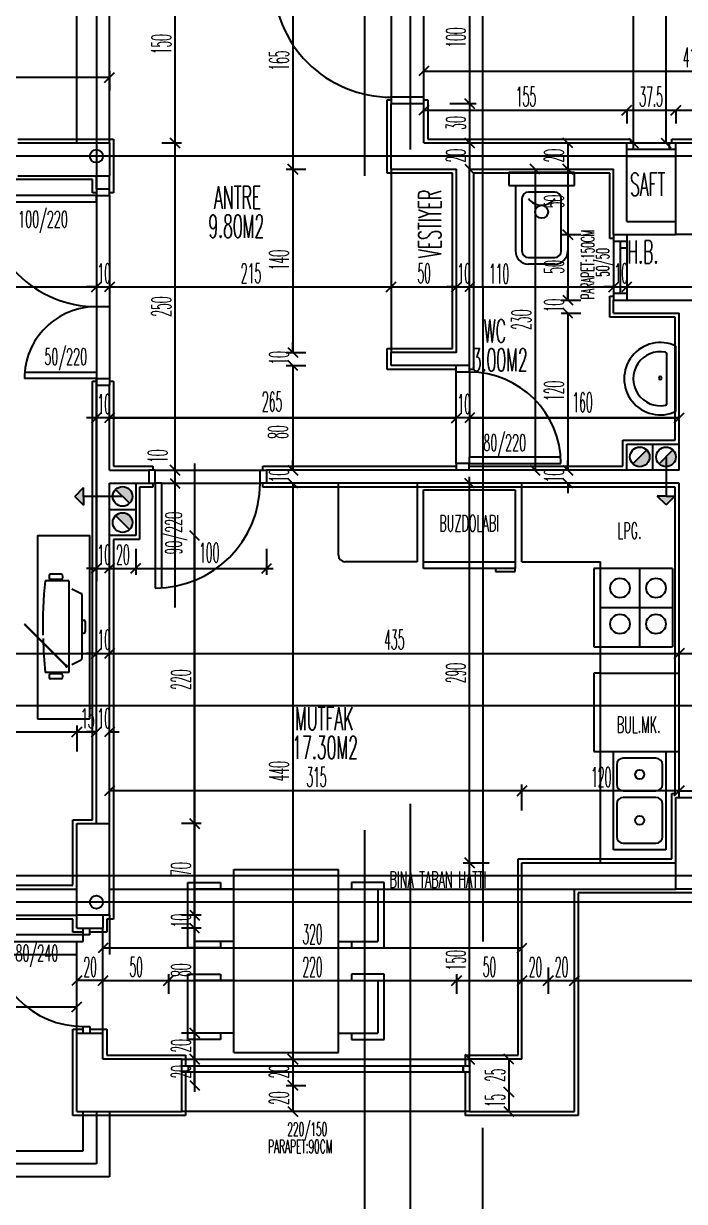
# Model space of a CAD drawing. Extents: x 78 to 306, y -397 to 18.
# Drawn here: x 273.837 to 273.938, y -396.7713 to -396.5913 of the extents above; entities that cross this region are included whole.
import ezdxf

# ---------------------------------------------------------------- set-up
doc = ezdxf.new("R2010")
doc.units = 0
doc.header["$LTSCALE"] = 0.5
doc.header["$MEASUREMENT"] = 0
for name, pattern in [('DASHDOT2', [0.5, 0.25, -0.125, 0, -0.125]), ('DASHED', [0.75, 0.5, -0.25]), ('DOT2', [0.125, 0, -0.125])]:
    doc.linetypes.add(name, pattern=pattern)
doc.layers.get('0').update_dxf_attribs({"linetype": 'CONTINUOUS'})
for name, color, linetype in [('AKS', 5, 'DASHDOT2'), ('ASHADE', 7, 'CONTINUOUS'), ('DUVAR', 6, 'CONTINUOUS'), ('IZDUSUM', 2, 'DOT2'), ('KAPI', 1, 'CONTINUOUS'), ('KOLON', 4, 'CONTINUOUS'), ('MERDIVEN', 3, 'CONTINUOUS'), ('OLCU', 31, 'CONTINUOUS'), ('SIVA', 7, 'CONTINUOUS'), ('TEFRIS', 11, 'CONTINUOUS')]:
    doc.layers.add(name, color=color, linetype=linetype)
doc.styles.add('ICMEKAN', font='romans.shx', dxfattribs={"width": 0.55, "height": 0.2})
doc.styles.add('OLCU', font='romans.shx', dxfattribs={"width": 0.6, "height": 0.125})
doc.styles.add('OLCUIC', font='ROMANS.SHX', dxfattribs={"width": 0.4, "height": 0.15})

msp = doc.modelspace()

# ---------------------------------------------------------------- hatches: boundary and pattern name
at = {"layer": 'KAPI', "ltscale": 1.4}
for points in [[(273.8461765333436, -396.6649177616397), (273.8461765333436, -396.6635598737719), (273.8461765333436, -396.6622019859039), (273.8448467064144, -396.6635598737719)], [(273.9365018298026, -396.6635272823635), (273.9351439419348, -396.6635272823635), (273.9337860540669, -396.6635272823635), (273.9351439419348, -396.6648571092927)]]:
    msp.add_hatch(color=256, dxfattribs=at).paths.add_polyline_path(points)
at = {"layer": 'MERDIVEN'}
for points in [[(273.9300832817669, -396.6585907255915), (273.9322046021105, -396.6564694052479, -0.1989123673796376), (273.9326439419386, -396.6575300654197, -0.6681786379193642)], [(273.9340832817668, -396.6585907255919), (273.9362046021104, -396.6564694052483, -0.1989123673796376), (273.9366439419385, -396.6575300654201, -0.6681786379193642)], [(273.853204602107, -396.6646205339432), (273.8510832817635, -396.6624992135996, -0.1989123673796376), (273.8521439419353, -396.6620598737715, -0.6681786379193642)], [(273.8532046021068, -396.6686205339431), (273.8510832817632, -396.6664992135995, -0.1989123673796376), (273.852143941935, -396.6660598737714, -0.6681786379193642)]]:
    msp.add_hatch(color=256, dxfattribs=at).paths.add_polyline_path(points)

# ---------------------------------------------------------------- linework, layer by layer
at = {"color": 0, "linetype": 'ByBlock'}
for p, q in [((273.898893941935, -396.5978098737721), (273.897393941935, -396.5993098737721)), ((273.849393941935, -396.6003098737721), (273.850893941935, -396.5988098737721)), ((273.898893941935, -396.6038098737721), (273.897393941935, -396.6053098737721)), ((273.905893941935, -396.6043098737721), (273.904393941935, -396.6028098737721)), ((273.904393941935, -396.6028098737721), (273.905893941935, -396.6043098737721)), ((273.9298939419353, -396.6038098737721), (273.9283939419353, -396.6053098737721)), ((273.9283939419353, -396.6053098737721), (273.9298939419353, -396.6038098737721)), ((273.9373939419353, -396.6038098737721), (273.9358939419353, -396.6053098737721)), ((273.9358939419353, -396.6053098737721), (273.9373939419353, -396.6038098737721)), ((273.860893941935, -396.6103098737721), (273.859393941935, -396.6088098737721)), ((273.859393941935, -396.6088098737721), (273.860893941935, -396.6103098737721)), ((273.905893941935, -396.6103098737721), (273.904393941935, -396.6088098737721)), ((273.904393941935, -396.6088098737721), (273.905893941935, -396.6103098737721)), ((273.920893941935, -396.6103098737721), (273.919393941935, -396.6088098737721)), ((273.929393941935, -396.6088098737721), (273.930893941935, -396.6103098737721)), ((273.934393941935, -396.6088098737721), (273.935893941935, -396.6103098737721)), ((273.878893941935, -396.6143098737721), (273.877393941935, -396.6128098737721)), ((273.877393941935, -396.6128098737721), (273.878893941935, -396.6143098737721)), ((273.904393941935, -396.6128098737721), (273.905893941935, -396.6143098737721)), ((273.915893941935, -396.6143098737721), (273.914393941935, -396.6128098737721)), ((273.920893941935, -396.6143098737721), (273.919393941935, -396.6128098737721)), ((273.919393941935, -396.6128098737721), (273.920893941935, -396.6143098737721)), ((273.920893941935, -396.6243098737721), (273.919393941935, -396.6228098737721)), ((273.919393941935, -396.6228098737721), (273.920893941935, -396.6243098737721)), ((273.847393941935, -396.6323098737721), (273.848893941935, -396.6308098737721)), ((273.847393941935, -396.6323098737721), (273.848893941935, -396.6308098737721)), ((273.850893941935, -396.6308098737721), (273.849393941935, -396.6323098737721)), ((273.850893941935, -396.6308098737721), (273.849393941935, -396.6323098737721)), ((273.893893941935, -396.6308098737721), (273.892393941935, -396.6323098737721)), ((273.892393941935, -396.6323098737721), (273.893893941935, -396.6308098737721)), ((273.902393941935, -396.6323098737721), (273.903893941935, -396.6308098737721)), ((273.902393941935, -396.6323098737721), (273.903893941935, -396.6308098737721)), ((273.905893941935, -396.6308098737721), (273.904393941935, -396.6323098737721)), ((273.905893941935, -396.6308098737721), (273.904393941935, -396.6323098737721)), ((273.926393941935, -396.6323098737721), (273.927893941935, -396.6308098737721)), ((273.926393941935, -396.6323098737721), (273.927893941935, -396.6308098737721)), ((273.929893941935, -396.6308098737721), (273.928393941935, -396.6323098737721)), ((273.929893941935, -396.6308098737721), (273.928393941935, -396.6323098737721)), ((273.919393941935, -396.6328098737721), (273.920893941935, -396.6343098737721)), ((273.919393941935, -396.6328098737721), (273.920893941935, -396.6343098737721)), ((273.920893941935, -396.6363098737721), (273.919393941935, -396.6348098737721)), ((273.920893941935, -396.6363098737721), (273.919393941935, -396.6348098737721)), ((273.877393941935, -396.6408098737721), (273.878893941935, -396.6423098737721)), ((273.877393941935, -396.6408098737721), (273.878893941935, -396.6423098737721)), ((273.878893941935, -396.6443098737721), (273.877393941935, -396.6428098737721)), ((273.878893941935, -396.6443098737721), (273.877393941935, -396.6428098737721)), ((273.847393941935, -396.6523098737721), (273.848893941935, -396.6508098737721)), ((273.850893941935, -396.6508098737721), (273.849393941935, -396.6523098737721)), ((273.850893941935, -396.6508098737721), (273.849393941935, -396.6523098737721)), ((273.902393941935, -396.6523098737721), (273.903893941935, -396.6508098737721)), ((273.902393941935, -396.6523098737721), (273.903893941935, -396.6508098737721)), ((273.905893941935, -396.6508098737721), (273.904393941935, -396.6523098737721)), ((273.905893941935, -396.6508098737721), (273.904393941935, -396.6523098737721)), ((273.936393941935, -396.6523098737721), (273.937893941935, -396.6508098737721)), ((273.860893941935, -396.6603098737721), (273.859393941935, -396.6588098737721)), ((273.859393941935, -396.6588098737721), (273.860893941935, -396.6603098737721)), ((273.877393941935, -396.6588098737721), (273.878893941935, -396.6603098737721)), ((273.877393941935, -396.6588098737721), (273.878893941935, -396.6603098737721)), ((273.914393941935, -396.6588098737721), (273.915893941935, -396.6603098737721)), ((273.919393941935, -396.6588098737721), (273.920893941935, -396.6603098737721)), ((273.919393941935, -396.6588098737721), (273.920893941935, -396.6603098737721)), ((273.859393941935, -396.6608098737721), (273.860893941935, -396.6623098737721)), ((273.878893941935, -396.6623098737721), (273.877393941935, -396.6608098737721)), ((273.878893941935, -396.6623098737721), (273.877393941935, -396.6608098737721)), ((273.905893941935, -396.6623098737721), (273.904393941935, -396.6608098737721)), ((273.920893941935, -396.6623098737721), (273.919393941935, -396.6608098737721)), ((273.863893941935, -396.6703098737721), (273.862393941935, -396.6688098737721)), ((273.847393941935, -396.6753098737721), (273.848893941935, -396.6738098737721)), ((273.850893941935, -396.6738098737721), (273.849393941935, -396.6753098737721)), ((273.850893941935, -396.6738098737721), (273.849393941935, -396.6753098737721)), ((273.854893941935, -396.6738098737721), (273.853393941935, -396.6753098737721)), ((273.853393941935, -396.6753098737721), (273.854893941935, -396.6738098737721)), ((273.873393941935, -396.6753098737721), (273.874893941935, -396.6738098737721)), ((273.847393941935, -396.6883098737721), (273.848893941935, -396.6868098737721)), ((273.847393941935, -396.6883098737721), (273.848893941935, -396.6868098737721)), ((273.850893941935, -396.6868098737721), (273.849393941935, -396.6883098737721)), ((273.850893941935, -396.6868098737721), (273.849393941935, -396.6883098737721)), ((273.937893941935, -396.6868098737721), (273.936393941935, -396.6883098737721)), ((273.936393941935, -396.6883098737721), (273.937893941935, -396.6868098737721)), ((273.845893941935, -396.6988098737721), (273.844393941935, -396.7003098737721)), ((273.844393941935, -396.7003098737721), (273.845893941935, -396.6988098737721)), ((273.847393941935, -396.7003098737721), (273.848893941935, -396.6988098737721)), ((273.847393941935, -396.7003098737721), (273.848893941935, -396.6988098737721)), ((273.850893941935, -396.6988098737721), (273.849393941935, -396.7003098737721)), ((273.850893941935, -396.7078098737721), (273.849393941935, -396.7093098737721)), ((273.912393941935, -396.7093098737721), (273.913893941935, -396.7078098737721)), ((273.913893941935, -396.7078098737721), (273.912393941935, -396.7093098737721)), ((273.937893941935, -396.7078098737721), (273.936393941935, -396.7093098737721)), ((273.936393941935, -396.7093098737721), (273.937893941935, -396.7078098737721)), ((273.862393941935, -396.7128098737721), (273.863893941935, -396.7143098737721)), ((273.863893941935, -396.7143098737721), (273.862393941935, -396.7128098737721)), ((273.904393941935, -396.7188098737721), (273.905893941935, -396.7203098737721)), ((273.905893941935, -396.7203098737721), (273.904393941935, -396.7188098737721)), ((273.862393941935, -396.7268098737721), (273.863893941935, -396.7283098737721)), ((273.862393941935, -396.7268098737721), (273.863893941935, -396.7283098737721)), ((273.863893941935, -396.7303098737721), (273.862393941935, -396.7288098737721)), ((273.863893941935, -396.7303098737721), (273.862393941935, -396.7288098737721)), ((273.849893941935, -396.7318098737721), (273.848393941935, -396.7333098737721)), ((273.912393941935, -396.7333098737721), (273.913893941935, -396.7318098737721)), ((273.845893941935, -396.7368098737721), (273.844393941935, -396.7383098737721)), ((273.849893941935, -396.7368098737721), (273.848393941935, -396.7383098737721)), ((273.848393941935, -396.7383098737721), (273.849893941935, -396.7368098737721)), ((273.859893941935, -396.7368098737721), (273.858393941935, -396.7383098737721)), ((273.858393941935, -396.7383098737721), (273.859893941935, -396.7368098737721)), ((273.903893941935, -396.7368098737721), (273.902393941935, -396.7383098737721)), ((273.902393941935, -396.7383098737721), (273.903893941935, -396.7368098737721)), ((273.913893941935, -396.7368098737721), (273.912393941935, -396.7383098737721)), ((273.912393941935, -396.7383098737721), (273.913893941935, -396.7368098737721)), ((273.917893941935, -396.7368098737721), (273.916393941935, -396.7383098737721)), ((273.916393941935, -396.7383098737721), (273.917893941935, -396.7368098737721)), ((273.921893941935, -396.7368098737721), (273.920393941935, -396.7383098737721)), ((273.920393941935, -396.7383098737721), (273.921893941935, -396.7368098737721)), ((273.844393941935, -396.7423098737721), (273.845893941935, -396.7408098737721)), ((273.862393941935, -396.7448098737721), (273.863893941935, -396.7463098737721)), ((273.863893941935, -396.7463098737721), (273.862393941935, -396.7448098737721)), ((273.862393941935, -396.7488098737721), (273.863893941935, -396.7503098737721)), ((273.863893941935, -396.7503098737721), (273.862393941935, -396.7488098737721)), ((273.878893941935, -396.7503098737721), (273.877393941935, -396.7488098737721)), ((273.877393941935, -396.7488098737721), (273.878893941935, -396.7503098737721)), ((273.904393941935, -396.7488098737721), (273.905893941935, -396.7503098737721)), ((273.911893941935, -396.7503098737721), (273.910393941935, -396.7488098737721)), ((273.862393941935, -396.7528098737721), (273.863893941935, -396.7543098737721)), ((273.878893941935, -396.7543098737721), (273.877393941935, -396.7528098737721)), ((273.877393941935, -396.7528098737721), (273.878893941935, -396.7543098737721)), ((273.911893941935, -396.7553098737721), (273.910393941935, -396.7538098737721)), ((273.910393941935, -396.7538098737721), (273.911893941935, -396.7553098737721)), ((273.877393941935, -396.7568098737721), (273.878893941935, -396.7583098737721)), ((273.910393941935, -396.7568098737721), (273.911893941935, -396.7583098737721))]:
    msp.add_line(p, q, dxfattribs=at)
at = {"layer": 'AKS'}
for p, q in [((273.8481439419353, -396.3515598737721), (273.8481439419353, -396.8395598737721)), ((273.8891439419353, -396.8395598737721), (273.8891439419353, -396.3515598737721)), ((273.8601439419353, -396.3555598737721), (273.8601439419353, -396.8355598737721)), ((273.8961439419353, -396.8355598737721), (273.8961439419353, -396.3555598737721)), ((273.9391439419354, -396.6115598737721), (273.6431439419361, -396.6115598737721)), ((273.9391439419354, -396.6955598737721), (273.6431439419361, -396.6955598737721)), ((273.9391439419354, -396.7215598737721), (273.6471439419353, -396.7215598737721)), ((273.9391439419354, -396.7255598737721), (273.6431439419361, -396.7255598737721))]:
    msp.add_line(p, q, dxfattribs=at)
at = {"layer": 'ASHADE'}
for centre in [(273.8481439419353, -396.6115598737721), (273.8481439419353, -396.7255598737721)]:
    msp.add_circle(centre, 0.0009999999999999432, dxfattribs=at)
at = {"layer": 'DUVAR'}
for p, q in [((273.8931439419358, -396.6135598737757), (273.8931439419358, -396.6035598737751)), ((273.8981439419352, -396.6035598737751), (273.8931439419353, -396.6035598737751)), ((273.8981439419352, -396.609559873776), (273.8981439419352, -396.6035598737751)), ((273.8981439419352, -396.609559873776), (273.9291439419353, -396.609559873776)), ((273.9291439419353, -396.6215598737757), (273.9291439419353, -396.609559873776)), ((273.8481439419352, -396.6165598737754), (273.8481439419352, -396.6145598737721)), ((273.8501439419356, -396.6165598737758), (273.8501439419356, -396.6145598737721)), ((273.8931439419358, -396.6135598737757), (273.9031439419358, -396.6135598737757)), ((273.9031439419358, -396.6415598737758), (273.9031439419358, -396.6135598737757)), ((273.9051439419353, -396.6135598737757), (273.9271439419353, -396.6135598737757)), ((273.9051439419353, -396.6435598737758), (273.9051439419353, -396.6135598737757)), ((273.9271439419353, -396.6235598737757), (273.9271439419353, -396.6135598737757)), ((273.8481439419352, -396.6165598737754), (273.8501439419356, -396.6165598737758)), ((273.9291439419353, -396.6215598737757), (273.9366439419353, -396.6215598737757)), ((273.9271439419353, -396.6235598737757), (273.9366439419353, -396.6235598737757)), ((273.9271439419353, -396.6335598737757), (273.9391439419353, -396.6335598737757)), ((273.9271439419353, -396.6355598737757), (273.9271439419353, -396.6335598737757)), ((273.9271439419353, -396.6355598737757), (273.9371439419357, -396.6355598737757)), ((273.9371439419356, -396.6595598737758), (273.9371439419357, -396.6355598737757)), ((273.8931439419358, -396.6435598737758), (273.8931439419358, -396.6415598737758)), ((273.9031439419358, -396.6415598737758), (273.8931439419358, -396.6415598737758)), ((273.9051439419353, -396.6435598737758), (273.8931439419358, -396.6435598737758)), ((273.8481439419352, -396.7135598737772), (273.8481439419352, -396.6465598737757)), ((273.8481439419352, -396.6465598737757), (273.8501439419356, -396.6465598737757)), ((273.8501439419356, -396.6595598737763), (273.8501439419356, -396.6465598737757)), ((273.9291439419379, -396.6595300654199), (273.9291439419382, -396.6555598737715)), ((273.9291439419424, -396.6555598737719), (273.9371439419385, -396.6555598737721)), ((273.9331439419379, -396.6595300654199), (273.9331439419379, -396.6555598737718)), ((273.8501439419356, -396.6595598737763), (273.8561439419361, -396.6595598737761)), ((273.8561439419353, -396.6595598737761), (273.8561439419346, -396.6615598737759)), ((273.8741439419346, -396.6595598737761), (273.8741439419346, -396.6615598737759)), ((273.9371439419356, -396.6595598737758), (273.8741439419346, -396.6595598737758)), ((273.8501439419357, -396.7135598737772), (273.850143941936, -396.6615598737759)), ((273.850143941936, -396.6615598737759), (273.8561439419361, -396.6615598737759)), ((273.9371439419355, -396.6615598737758), (273.8741439419346, -396.6615598737758)), ((273.9371439419353, -396.7095598737772), (273.9371439419355, -396.6615598737758)), ((273.9131439419353, -396.7195598737812), (273.9366439419353, -396.7195598737812)), ((273.9131439419353, -396.7495598737775), (273.9131439419353, -396.7195598737721)), ((273.8211439419355, -396.7235598737813), (273.8451439419353, -396.7235598737813)), ((273.9211439419353, -396.7235598737812), (273.9366439419353, -396.7235598737812)), ((273.9211439419353, -396.7575598737812), (273.9211439419353, -396.7235598737812)), ((273.8211439419355, -396.7275598737812), (273.8451439419353, -396.7275598737812)), ((273.8451439419389, -396.7575598737812), (273.8451439419356, -396.7455598737808)), ((273.8611439419348, -396.7495598737766), (273.8491439419343, -396.7495598737763)), ((273.8611439419348, -396.749559873776), (273.8611439419348, -396.7575598737721)), ((273.9131439419353, -396.7495598737775), (273.9051439419348, -396.7495598737772)), ((273.9051439419348, -396.749559873776), (273.9051439419348, -396.7575598737721)), ((273.8451439419389, -396.7575598737812), (273.8611439419348, -396.7575598737812)), ((273.9051439419348, -396.7575598737812), (273.9211439419353, -396.7575598737812))]:
    msp.add_line(p, q, dxfattribs=at)
at = {"layer": 'DUVAR', "ltscale": 1.4}
for p, q in [((273.850143941935, -396.6615598737721), (273.854143941935, -396.6615598737721)), ((273.850143941935, -396.6695598737721), (273.850143941935, -396.6615598737721)), ((273.854143941935, -396.6615598737721), (273.854143941935, -396.6695598737721)), ((273.850143941935, -396.6655598737721), (273.854143941935, -396.6655598737721)), ((273.854143941935, -396.6695598737721), (273.850143941935, -396.6695598737721))]:
    msp.add_line(p, q, dxfattribs=at)
at = {"layer": 'DUVAR', "linetype": 'ByBlock'}
for p, q in [((273.8451439419356, -396.7295598737811), (273.8451439419356, -396.7275598737812)), ((273.8491439419353, -396.7275598737772), (273.8491439419353, -396.7295598737772)), ((273.8451439419354, -396.7295598737805), (273.8491439419353, -396.7295598737805)), ((273.8451439419354, -396.7455598737803), (273.8491439419353, -396.7455598737803)), ((273.8491439419343, -396.7495598737763), (273.8491439419356, -396.7455598737808))]:
    msp.add_line(p, q, dxfattribs=at)
at = {"layer": 'IZDUSUM', "ltscale": 0.6}
for p, q in [((273.8451439419356, -396.609559873776), (273.8451439419352, -396.5795598737758)), ((273.8501439419356, -396.609559873776), (273.8501439419352, -396.5795598737757)), ((273.9251141335822, -396.6905598737793), (273.9371141335822, -396.6905598737793)), ((273.9251141335822, -396.7025598737793), (273.9371141335822, -396.7025598737793)), ((273.8501439419353, -396.7235598737812), (273.9211439419353, -396.7235598737812)), ((273.850143941935, -396.7275598737721), (273.850143941935, -396.7335598737721)), ((273.7451439419363, -396.7335598737814), (273.8501439419359, -396.7335598737814))]:
    msp.add_line(p, q, dxfattribs=at)
at = {"layer": 'KAPI', "linetype": 'DASHED', "ltscale": 0.4}
for q in [(273.9071439419351, -396.4320840608356), (273.9071439419351, -396.7620356867086)]:
    msp.add_line((273.9071439419351, -396.6315598737721), q, dxfattribs=at)
at = {"layer": 'KAPI', "ltscale": 1.4}
for p, q in [((273.893143941935, -396.5855598737749), (273.893143941935, -396.602559873775)), ((273.898143941935, -396.602559873775), (273.898143941935, -396.5845598737752)), ((273.8501439419356, -396.6175598737761), (273.8501439419356, -396.6455598737763)), ((273.848143941935, -396.6185598737721), (273.848143941935, -396.6445598737721)), ((273.927143941935, -396.6245598737721), (273.929143941935, -396.6245598737721)), ((273.928143941935, -396.6245598737721), (273.928143941935, -396.6325598737721)), ((273.928143941935, -396.6255598737721), (273.929143941935, -396.6255598737721)), ((273.929143941935, -396.6325598737721), (273.927143941935, -396.6325598737721)), ((273.928143941935, -396.6315598737721), (273.929143941935, -396.6315598737721)), ((273.9351439419348, -396.6575598737724), (273.9351439419348, -396.6635272823635)), ((273.8571439419353, -396.6595598737767), (273.8731439419354, -396.6595598737767)), ((273.858143941935, -396.6615598737721), (273.873143941935, -396.6615598737721)), ((273.8448467064144, -396.6635598737719), (273.8461765333436, -396.6622019859039)), ((273.8461765333436, -396.6635598737719), (273.8461765333436, -396.6622019859039)), ((273.8448467064144, -396.6635598737719), (273.8461765333436, -396.6649177616397)), ((273.8521439419347, -396.6635598737718), (273.8461765333436, -396.6635598737719)), ((273.8461765333436, -396.6635598737719), (273.8461765333436, -396.6649177616397)), ((273.9351439419348, -396.6635272823635), (273.9337860540669, -396.6635272823635)), ((273.9351439419348, -396.6648571092927), (273.9337860540669, -396.6635272823635)), ((273.9351439419348, -396.6635272823635), (273.9365018298026, -396.6635272823635)), ((273.9351439419348, -396.6648571092927), (273.9365018298026, -396.6635272823635))]:
    msp.add_line(p, q, dxfattribs=at)
at = {"layer": 'KAPI'}
for p, q in [((273.8981439419352, -396.602559873775), (273.8931439419355, -396.6025598737754)), ((273.8931439419355, -396.6025598737754), (273.8931439419355, -396.6035598737754)), ((273.8981439419352, -396.602559873775), (273.8931439419355, -396.6025598737754)), ((273.8931439419355, -396.6025598737754), (273.8931439419355, -396.6035598737754)), ((273.8981439419352, -396.602559873775), (273.8931439419355, -396.6025598737754)), ((273.8931439419355, -396.6025598737754), (273.8931439419355, -396.6035598737754)), ((273.8981439419352, -396.6035598737751), (273.8981439419352, -396.602559873775)), ((273.8981439419352, -396.6035598737751), (273.8981439419352, -396.602559873775)), ((273.8981439419352, -396.6035598737751), (273.8981439419352, -396.602559873775)), ((273.9291439419353, -396.6095598737721), (273.9366439419353, -396.6095598737721)), ((273.9366439419353, -396.6105598737721), (273.9291439419353, -396.6105598737721)), ((273.9301439419353, -396.6095598737721), (273.9301439419353, -396.6105598737721)), ((273.9356439419353, -396.6095598737721), (273.9356439419353, -396.6105598737721)), ((273.9291439419353, -396.6115598737721), (273.9366439419353, -396.6115598737721)), ((273.8481439419355, -396.6165598737758), (273.8481439419355, -396.6175598737755)), ((273.8501439419356, -396.6175598737755), (273.8501439419356, -396.6165598737758)), ((273.8481439419355, -396.6175598737755), (273.8311439419354, -396.6175598737755)), ((273.8481439419355, -396.6175598737755), (273.8501439419356, -396.6175598737755)), ((273.8481439419355, -396.6185598737756), (273.8481439419355, -396.6175598737755)), ((273.8311733791869, -396.6185598737758), (273.8481439419355, -396.6185598737756)), ((273.9271439419317, -396.6235598737705), (273.9271439419317, -396.6335598737732)), ((273.9291439419317, -396.6235598737705), (273.9291439419317, -396.6335598737732)), ((273.8481439419323, -396.6345598737753), (273.850143941933, -396.6345598737756)), ((273.9030992294065, -396.6445598737683), (273.9030992294065, -396.6435598737685)), ((273.9050992294066, -396.6435598737686), (273.9050992294066, -396.6445598737683)), ((273.8371894907852, -396.6445598737771), (273.8481439419355, -396.6445598737768)), ((273.8481439419355, -396.6445598737768), (273.8481439419355, -396.6455598737768)), ((273.9050992294066, -396.6445598737683), (273.9030992294065, -396.6445598737683)), ((273.9030992294062, -396.6585598737682), (273.9030992294065, -396.6445598737683)), ((273.905143941935, -396.6445598737721), (273.905143941935, -396.6575598737721)), ((273.8481439419355, -396.6455598737768), (273.8371439419354, -396.6455598737768)), ((273.8481439419355, -396.6465598737766), (273.8481439419355, -396.6455598737768)), ((273.8481439419355, -396.6455598737768), (273.8501439419356, -396.6455598737768)), ((273.8501439419356, -396.6455598737768), (273.8501439419356, -396.6465598737766)), ((273.91906346945, -396.6575598737688), (273.9050992294063, -396.6575598737683)), ((273.9050992294063, -396.6575598737683), (273.9050992294063, -396.6585598737683)), ((273.8571439419353, -396.6595598737767), (273.8561439419356, -396.6595598737767)), ((273.8571439419353, -396.6615598737765), (273.8571439419353, -396.6595598737767)), ((273.8731439419354, -396.6595598737767), (273.8741439419354, -396.6595598737767)), ((273.8731439419354, -396.6615598737765), (273.8731439419354, -396.6595598737767)), ((273.9050992294063, -396.6585598737683), (273.9030992294062, -396.6585598737682)), ((273.9030992294062, -396.6585598737682), (273.9030992294062, -396.6595598737683)), ((273.9050992294063, -396.6585598737683), (273.9190992294062, -396.6585598737686)), ((273.9050992294063, -396.6595598737683), (273.9050992294063, -396.6585598737683)), ((273.8561439419356, -396.6615598737765), (273.8571439419353, -396.6615598737765)), ((273.8571439419353, -396.6615598737765), (273.8571439419353, -396.6775598737765)), ((273.8581439419354, -396.6615598737765), (273.8571439419353, -396.6615598737765)), ((273.8581439419354, -396.6775598737765), (273.8581439419354, -396.6615598737765)), ((273.8741439419354, -396.6615598737765), (273.8731439419354, -396.6615598737765)), ((273.8461439419355, -396.7315598737803), (273.8461439419355, -396.7295598737805)), ((273.8461439419355, -396.7305598737802), (273.8461439419355, -396.7295598737805)), ((273.8471439419355, -396.7305598737802), (273.8471439419355, -396.7295598737805)), ((273.8491439419359, -396.7455598737803), (273.8491439419359, -396.7295598737808)), ((273.8461439419355, -396.7305598737802), (273.8321439419355, -396.7305598737802)), ((273.8321439419355, -396.7315598737803), (273.8461439419355, -396.7315598737803)), ((273.8451439419359, -396.7455598737803), (273.8451439419359, -396.7315598737803)), ((273.8471439419355, -396.7305598737802), (273.8461439419355, -396.7305598737802)), ((273.8461439419355, -396.7445598737805), (273.8471439419355, -396.7445598737805)), ((273.8461439419355, -396.7455598737803), (273.8461439419355, -396.7445598737805)), ((273.8471439419355, -396.7445598737805), (273.8471439419355, -396.7455598737803)), ((273.8611439419348, -396.7495598737769), (273.9051439419348, -396.7495598737769)), ((273.8611439419348, -396.750559873777), (273.9051439419348, -396.750559873777)), ((273.9051439419348, -396.7515598737767), (273.8611439419348, -396.7515598737767)), ((273.8621439419348, -396.750559873777), (273.8621439419348, -396.7515598737767)), ((273.9041439419348, -396.750559873777), (273.9041439419348, -396.7515598737767)), ((273.9041439419348, -396.7515598737767), (273.9041439419348, -396.750559873777)), ((273.8461439419357, -396.7635598737864), (273.8461439419357, -396.7575598737812)), ((273.9051439419348, -396.7575598737721), (273.8611439419348, -396.7575598737721)), ((273.749143941936, -396.7635598737864), (273.8461439419357, -396.7635598737864))]:
    msp.add_line(p, q, dxfattribs=at)
for centre, radius, start, end in [((273.893143941935, -396.5845598737752), 0.01799999999988273, 180, 270.0000000016285), ((273.8481439419355, -396.6175598737761), 0.01700000000011642, 179.9999999983715, 270), ((273.8481439419355, -396.6455598737763), 0.01100000000005821, 90, 180.0000000032569), ((273.9050992294063, -396.6585598737683), 0.0139999999999452, 359.9999999988601, 89.99999999886009), ((273.8571439419353, -396.6615598737765), 0.01599999999999909, 270, 0), ((273.8461439419355, -396.7305598737802), 0.01400000000000034, 180, 270)]:
    msp.add_arc(centre, radius, start, end, dxfattribs=at)
at = {"layer": 'KOLON'}
for p, q in [((273.8361439419353, -396.6095598737721), (273.8501439419353, -396.6095598737721)), ((273.8501439419353, -396.6095598737721), (273.8501439419353, -396.6145598737721)), ((273.9366439419353, -396.6235598737721), (273.9366439419353, -396.6095598737721)), ((273.9366439419353, -396.6095598737721), (273.9391439419353, -396.6095598737721)), ((273.8361439419353, -396.6145598737721), (273.8501439419353, -396.6145598737721)), ((273.9391439419353, -396.6235598737721), (273.9366439419353, -396.6235598737721)), ((273.9366439419353, -396.7235598737772), (273.9366439419353, -396.7095598737772)), ((273.9366439419353, -396.7095598737772), (273.9391439419353, -396.7095598737772)), ((273.8451439419353, -396.7275598737812), (273.8451439419353, -396.7135598737772)), ((273.8451439419353, -396.7135598737772), (273.8501439419353, -396.7135598737772)), ((273.8501439419353, -396.7275598737812), (273.8501439419353, -396.7135598737772)), ((273.9391439419353, -396.7235598737772), (273.9366439419353, -396.7235598737772)), ((273.8501439419353, -396.7275598737772), (273.8451439419353, -396.7275598737772))]:
    msp.add_line(p, q, dxfattribs=at)
at = {"layer": 'KOLON', "linetype": 'DASHED', "ltscale": 0.4}
msp.add_line((273.907143941935, -396.7915598737721), (273.907143941935, -396.7600356867086), dxfattribs=at)
at = {"layer": 'MERDIVEN'}
for p, q in [((273.9300832817669, -396.6585907255915), (273.9322046021105, -396.6564694052479)), ((273.9340832817668, -396.6585907255919), (273.9362046021104, -396.6564694052483)), ((273.853204602107, -396.6646205339432), (273.8510832817635, -396.6624992135996)), ((273.8532046021068, -396.6686205339431), (273.8510832817632, -396.6664992135995)), ((273.8481439419355, -396.7575598737812), (273.8481439419352, -396.7655598737865)), ((273.8501439419359, -396.7575598737812), (273.8501439419356, -396.7675598737864)), ((273.8481439419352, -396.7655598737865), (273.7471439419362, -396.7655598737863)), ((273.8501439419356, -396.7675598737864), (273.7451439419359, -396.7675598737864))]:
    msp.add_line(p, q, dxfattribs=at)
for centre in [(273.931143941939, -396.6575300654197), (273.9351439419389, -396.6575300654201), (273.8521439419353, -396.6635598737711), (273.852143941935, -396.667559873771)]:
    msp.add_circle(centre, 0.0015, dxfattribs=at)
at = {"layer": 'OLCU', "ltscale": 1.4}
for p, q in [((273.935143941935, -396.6095598737721), (273.935143941935, -396.5175598737721)), ((273.930143941935, -396.5505598737721), (273.930143941935, -396.6095598737721)), ((273.860143941935, -396.5795598737721), (273.860143941935, -396.6095598737721)), ((273.878143941935, -396.5805598737721), (273.878143941935, -396.6135598737721)), ((273.905143941935, -396.5835598737721), (273.905143941935, -396.6035598737721)), ((273.850143941935, -396.5985598737721), (273.850143941935, -396.6015598737721)), ((273.898143941935, -396.5985598737721), (273.980143941935, -396.5985598737721)), ((273.850143941935, -396.5995598737721), (273.821143941935, -396.5995598737721)), ((273.906143941935, -396.6035598737721), (273.902143941935, -396.6035598737721)), ((273.905143941935, -396.6035598737721), (273.905143941935, -396.6095598737721)), ((273.898143941935, -396.6045598737721), (273.9291439419353, -396.6045598737721)), ((273.9291439419353, -396.6045598737721), (273.9291439419353, -396.6065598737721)), ((273.9291439419353, -396.6045598737721), (273.9366439419353, -396.6045598737721)), ((273.9366439419353, -396.6045598737721), (273.9366439419353, -396.6065598737721)), ((273.9366439419353, -396.6045598737721), (273.9416439419353, -396.6045598737721)), ((273.858143941935, -396.6095598737721), (273.861143941935, -396.6095598737721)), ((273.860143941935, -396.6095598737721), (273.860143941935, -396.6595598737721)), ((273.905143941935, -396.6095598737721), (273.905143941935, -396.6135598737721)), ((273.920143941935, -396.6095598737721), (273.920143941935, -396.6135598737721)), ((273.877143941935, -396.6135598737721), (273.880143941935, -396.6135598737721)), ((273.878143941935, -396.6135598737721), (273.878143941935, -396.6415598737721)), ((273.915143941935, -396.6135598737721), (273.915143941935, -396.6595598737721)), ((273.920143941935, -396.6135598737721), (273.920143941935, -396.6235598737721)), ((273.919143941935, -396.6235598737721), (273.922143941935, -396.6235598737721)), ((273.920143941935, -396.6235598737721), (273.920143941935, -396.6335598737721)), ((273.710143941935, -396.6315598737721), (273.939143941935, -396.6315598737721)), ((273.719143941935, -396.6315598737721), (273.848143941935, -396.6315598737721)), ((273.848143941935, -396.6315598737721), (273.846643941935, -396.6315598737721)), ((273.850143941935, -396.6315598737721), (273.893143941935, -396.6315598737721)), ((273.850143941935, -396.6315598737721), (273.851643941935, -396.6315598737721)), ((273.893143941935, -396.6315598737721), (273.903143941935, -396.6315598737721)), ((273.903143941935, -396.6315598737721), (273.901643941935, -396.6315598737721)), ((273.905143941935, -396.6315598737721), (273.927143941935, -396.6315598737721)), ((273.905143941935, -396.6315598737721), (273.906643941935, -396.6315598737721)), ((273.920143941935, -396.6335598737721), (273.920143941935, -396.6320598737721)), ((273.927143941935, -396.6315598737721), (273.925643941935, -396.6315598737721)), ((273.929143941935, -396.6315598737721), (273.949143941935, -396.6315598737721)), ((273.929143941935, -396.6315598737721), (273.930643941935, -396.6315598737721)), ((273.919143941935, -396.6335598737721), (273.922143941935, -396.6335598737721)), ((273.919143941935, -396.6355598737721), (273.922143941935, -396.6355598737721)), ((273.920143941935, -396.6355598737721), (273.920143941935, -396.6595598737721)), ((273.920143941935, -396.6355598737721), (273.920143941935, -396.6370598737721)), ((273.878143941935, -396.6415598737721), (273.878143941935, -396.6400598737721)), ((273.877143941935, -396.6415598737721), (273.880143941935, -396.6415598737721)), ((273.877143941935, -396.6435598737721), (273.880143941935, -396.6435598737721)), ((273.878143941935, -396.6435598737721), (273.878143941935, -396.6595598737721)), ((273.878143941935, -396.6435598737721), (273.878143941935, -396.6450598737721)), ((273.848143941935, -396.6515598737721), (273.846643941935, -396.6515598737721)), ((273.937143941935, -396.6515598737721), (273.847143941935, -396.6515598737721)), ((273.850143941935, -396.6515598737721), (273.903143941935, -396.6515598737721)), ((273.850143941935, -396.6515598737721), (273.851643941935, -396.6515598737721)), ((273.903143941935, -396.6515598737721), (273.901643941935, -396.6515598737721)), ((273.905143941935, -396.6515598737721), (273.937143941935, -396.6515598737721)), ((273.905143941935, -396.6515598737721), (273.906643941935, -396.6515598737721)), ((273.878143941935, -396.6595598737721), (273.878143941935, -396.6580598737721)), ((273.920143941935, -396.6595598737721), (273.920143941935, -396.6580598737721)), ((273.860143941935, -396.6595598737721), (273.860143941935, -396.6615598737721)), ((273.863143941935, -396.6585598737721), (273.863143941935, -396.7545598737721)), ((273.878143941935, -396.6615598737721), (273.878143941935, -396.7495598737721)), ((273.878143941935, -396.6615598737721), (273.878143941935, -396.6630598737721)), ((273.905143941935, -396.7505598737721), (273.905143941935, -396.6605598737721)), ((273.905143941935, -396.7195598737721), (273.905143941935, -396.6615598737721)), ((273.920143941935, -396.6615598737721), (273.920143941935, -396.6630598737721)), ((273.863143941935, -396.7135598737721), (273.863143941935, -396.6695598737721)), ((273.854143941935, -396.6715598737721), (273.854143941935, -396.6755598737721)), ((273.874143941935, -396.6715598737721), (273.874143941935, -396.6755598737721)), ((273.848143941935, -396.6745598737721), (273.846643941935, -396.6745598737721)), ((273.847143941935, -396.6745598737721), (273.875143941935, -396.6745598737721)), ((273.850143941935, -396.6745598737721), (273.854143941935, -396.6745598737721)), ((273.850143941935, -396.6745598737721), (273.851643941935, -396.6745598737721)), ((273.854143941935, -396.6745598737721), (273.874143941935, -396.6745598737721)), ((273.710143941935, -396.6875598737721), (273.939143941935, -396.6875598737721)), ((273.750143941935, -396.6875598737721), (273.848143941935, -396.6875598737721)), ((273.848143941935, -396.6875598737721), (273.846643941935, -396.6875598737721)), ((273.850143941935, -396.6875598737721), (273.937143941935, -396.6875598737721)), ((273.850143941935, -396.6875598737721), (273.851643941935, -396.6875598737721)), ((273.937143941935, -396.6875598737721), (273.941143941935, -396.6875598737721)), ((273.845143941935, -396.6985598737721), (273.845143941935, -396.7025598737721)), ((273.821143941935, -396.6995598737721), (273.845143941935, -396.6995598737721)), ((273.845143941935, -396.6995598737721), (273.848143941935, -396.6995598737721)), ((273.848143941935, -396.6995598737721), (273.846643941935, -396.6995598737721)), ((273.850143941935, -396.6995598737721), (273.851643941935, -396.6995598737721)), ((273.913143941935, -396.7115598737721), (273.913143941935, -396.7075598737721)), ((273.913143941935, -396.7085598737721), (273.850143941935, -396.7085598737721)), ((273.937143941935, -396.7085598737721), (273.913143941935, -396.7085598737721)), ((273.937143941935, -396.7085598737721), (273.941143941935, -396.7085598737721)), ((273.864143941935, -396.7135598737721), (273.861143941935, -396.7135598737721)), ((273.863143941935, -396.7275598737721), (273.863143941935, -396.7135598737721)), ((273.904143941935, -396.7195598737721), (273.908143941935, -396.7195598737721)), ((273.905143941935, -396.7495598737721), (273.905143941935, -396.7195598737721)), ((273.863143941935, -396.7275598737721), (273.863143941935, -396.7260598737721)), ((273.864143941935, -396.7275598737721), (273.861143941935, -396.7275598737721)), ((273.864143941935, -396.7295598737721), (273.861143941935, -396.7295598737721)), ((273.863143941935, -396.7295598737721), (273.863143941935, -396.7310598737721)), ((273.863143941935, -396.7455598737721), (273.863143941935, -396.7295598737721)), ((273.849143941935, -396.7325598737721), (273.913143941935, -396.7325598737721)), ((273.859143941935, -396.7365598737721), (273.859143941935, -396.7395598737721)), ((273.903143941935, -396.7365598737721), (273.903143941935, -396.7395598737721)), ((273.917143941935, -396.7355598737721), (273.917143941935, -396.7395598737721)), ((273.849143941935, -396.7375598737721), (273.845143941935, -396.7375598737721)), ((273.849143941935, -396.7375598737721), (273.859143941935, -396.7375598737721)), ((273.859143941935, -396.7375598737721), (273.903143941935, -396.7375598737721)), ((273.903143941935, -396.7375598737721), (273.913143941935, -396.7375598737721)), ((273.913143941935, -396.7375598737721), (273.917143941935, -396.7375598737721)), ((273.917143941935, -396.7375598737721), (273.921143941935, -396.7375598737721)), ((273.921143941935, -396.7375598737721), (273.957143941935, -396.7375598737721)), ((273.749143941935, -396.7415598737721), (273.845143941935, -396.7415598737721)), ((273.864143941935, -396.7455598737721), (273.861143941935, -396.7455598737721)), ((273.863143941935, -396.7495598737721), (273.863143941935, -396.7455598737721)), ((273.863143941935, -396.7535598737721), (273.863143941935, -396.7495598737721)), ((273.878143941935, -396.7495598737721), (273.878143941935, -396.7535598737721)), ((273.911143941935, -396.7495598737721), (273.911143941935, -396.7545598737721)), ((273.877143941935, -396.7535598737721), (273.880143941935, -396.7535598737721)), ((273.878143941935, -396.7535598737721), (273.878143941935, -396.7575598737721)), ((273.911143941935, -396.7545598737721), (273.911143941935, -396.7575598737721))]:
    msp.add_line(p, q, dxfattribs=at)
at = {"layer": 'SIVA', "ltscale": 1.4}
for p, q in [((273.8925439419358, -396.6141598737757), (273.8925439419358, -396.6029598737751)), ((273.8925439419358, -396.6029598737751), (273.8931439419355, -396.6029598737751)), ((273.8981439419352, -396.6029598737751), (273.8987439419353, -396.6029598737751)), ((273.8987439419353, -396.6029598737751), (273.8987439419353, -396.608959873776)), ((273.8361439419353, -396.608959873776), (273.8507439419353, -396.6089598737719)), ((273.8507439419353, -396.6089598737719), (273.8507439419353, -396.6145598737721)), ((273.8987439419353, -396.608959873776), (273.9297439419353, -396.608959873776)), ((273.9297439419353, -396.608959873776), (273.9297439419353, -396.6095598737721)), ((273.9360439419353, -396.6095598737721), (273.9360439419353, -396.6089598737721)), ((273.9360439419353, -396.6089598737721), (273.9391439419353, -396.6089598737721)), ((273.8507439419353, -396.6145598737721), (273.8507439419357, -396.6171598737758)), ((273.9025439419358, -396.6141598737757), (273.8925439419358, -396.6141598737757)), ((273.9025439419358, -396.6409598737758), (273.9025439419358, -396.6141598737757)), ((273.9265439419353, -396.6141598737757), (273.9057439419353, -396.6141598737757)), ((273.9057439419353, -396.6141598737757), (273.9057439419353, -396.6441598737758)), ((273.9265439419353, -396.6241598737759), (273.9265439419353, -396.6141598737757)), ((273.8475439419352, -396.6151598737721), (273.8355439419353, -396.6151598737721)), ((273.8475439419352, -396.6171598737754), (273.8475439419352, -396.6151598737721)), ((273.8481439419355, -396.6171598737754), (273.8475439419352, -396.6171598737754)), ((273.8507439419357, -396.6171598737758), (273.8501439419356, -396.6171598737757)), ((273.9271439419317, -396.6241598737757), (273.9265439419353, -396.6241598737759)), ((273.9265439419353, -396.6361598737757), (273.9265439419353, -396.6329598737757)), ((273.9265439419353, -396.6329598737757), (273.9271439419317, -396.6329598737757)), ((273.9365439419357, -396.6361598737757), (273.9265439419353, -396.6361598737757)), ((273.9365439419356, -396.654959873772), (273.9365439419357, -396.6361598737757)), ((273.8925439419359, -396.6441598737758), (273.8925439419359, -396.6409598737758)), ((273.8925439419359, -396.6409598737758), (273.9025439419358, -396.6409598737758)), ((273.9030992294065, -396.6441598737758), (273.8925439419359, -396.6441598737758)), ((273.9057439419353, -396.6441598737758), (273.9050992294066, -396.6441598737758)), ((273.8475439419352, -396.7129598737772), (273.8475439419352, -396.6459598737757)), ((273.8475439419352, -396.6459598737757), (273.8481439419355, -396.6459598737757)), ((273.8501439419356, -396.6459598737757), (273.8507439419356, -396.6459598737757)), ((273.8507439419356, -396.6459598737757), (273.8507439419356, -396.6589598737763)), ((273.9285439419379, -396.6589598737758), (273.9285439419382, -396.6549598737719)), ((273.9285439419382, -396.6549598737719), (273.9365439419356, -396.654959873772)), ((273.8507439419356, -396.6589598737763), (273.8567439419354, -396.6589598737761)), ((273.8567439419354, -396.6589598737761), (273.8567439419352, -396.6595598737767)), ((273.8735439419345, -396.6595598737767), (273.8735439419345, -396.6589598737758)), ((273.8735439419345, -396.6589598737758), (273.9030992294062, -396.6589598737758)), ((273.9050992294063, -396.6589598737758), (273.9285439419379, -396.6589598737758)), ((273.8567439419347, -396.6615598737765), (273.8567439419345, -396.6621598737759)), ((273.8735439419345, -396.6621598737758), (273.8735439419345, -396.6615598737765)), ((273.8567439419345, -396.6621598737759), (273.854743941935, -396.6621598737759)), ((273.854743941935, -396.6621598737759), (273.854743941935, -396.6701598737721)), ((273.9365439419356, -396.6621598737758), (273.8735439419345, -396.6621598737758)), ((273.9365439419353, -396.7089598737772), (273.9365439419356, -396.6621598737758)), ((273.854743941935, -396.6701598737721), (273.850743941936, -396.6701598737721)), ((273.850743941936, -396.6701598737721), (273.8507439419357, -396.7135598737772)), ((273.9360439419353, -396.7189598737812), (273.9360439419353, -396.7089598737772)), ((273.9360439419353, -396.7089598737772), (273.9365439419353, -396.7089598737772)), ((273.8445439419353, -396.7229598737813), (273.8445439419353, -396.7129598737772)), ((273.8445439419353, -396.7129598737772), (273.8475439419352, -396.7129598737772)), ((273.8507439419357, -396.7135598737772), (273.8507439419353, -396.7281598737772)), ((273.9125439419353, -396.7489598737775), (273.9125439419353, -396.7189598737812)), ((273.9125439419353, -396.7189598737812), (273.9360439419353, -396.7189598737812)), ((273.8205439419356, -396.7229598737813), (273.8445439419353, -396.7229598737813)), ((273.9366439419353, -396.7241598737772), (273.9217439419353, -396.724159873781)), ((273.9217439419353, -396.724159873781), (273.9217439419353, -396.7581598737812)), ((273.9391439419344, -396.7241598737772), (273.9366439419353, -396.7241598737772)), ((273.8445439419357, -396.7281598737812), (273.8205439419356, -396.7281598737812)), ((273.8445439419357, -396.7301598737805), (273.8445439419357, -396.7281598737812)), ((273.8507439419353, -396.7281598737772), (273.8497439419353, -396.7281598737772)), ((273.8497439419353, -396.7281598737772), (273.8497439419353, -396.7301598737805)), ((273.8461439419355, -396.7301598737805), (273.8445439419357, -396.7301598737805)), ((273.8497439419353, -396.7301598737805), (273.8471439419355, -396.7301598737805)), ((273.8445439419391, -396.7581598737812), (273.8445439419354, -396.7449598737804)), ((273.8445439419354, -396.7449598737804), (273.8461439419355, -396.7449598737801)), ((273.8471439419355, -396.7449598737799), (273.8497439419358, -396.7449598737794)), ((273.8497439419358, -396.7449598737794), (273.8497439419345, -396.7489598737764)), ((273.8497439419345, -396.7489598737764), (273.8617439419348, -396.7489598737766)), ((273.8617439419348, -396.7489598737766), (273.8617439419348, -396.750559873777)), ((273.9045439419348, -396.750559873777), (273.9045439419348, -396.7489598737772)), ((273.9045439419348, -396.7489598737772), (273.9125439419353, -396.7489598737775)), ((273.8617439419348, -396.7515598737767), (273.8617439419348, -396.7581598737812)), ((273.9045439419348, -396.7581598737812), (273.9045439419348, -396.7515598737767)), ((273.8617439419348, -396.7581598737812), (273.8445439419391, -396.7581598737812)), ((273.9217439419353, -396.7581598737812), (273.9045439419348, -396.7581598737812))]:
    msp.add_line(p, q, dxfattribs=at)
at = {"layer": 'TEFRIS'}
for p, q in [((273.8931439419358, -396.6135598737757), (273.8931439419358, -396.6415598737758)), ((273.9211439419337, -396.6140598737703), (273.9111439419337, -396.6140598737703)), ((273.9111439419337, -396.6140598737703), (273.9111439419337, -396.6160598737704)), ((273.9211439419337, -396.6160598737704), (273.9211439419337, -396.6140598737703)), ((273.9111439419337, -396.6160598737704), (273.9211439419337, -396.6160598737704)), ((273.9121439419334, -396.6160598737704), (273.9121439419334, -396.6260598737704)), ((273.9201439419336, -396.6160598737704), (273.9201439419336, -396.6260598737704)), ((273.9131439419335, -396.6180598737706), (273.9131439419335, -396.6260598737704)), ((273.9181439419335, -396.6170598737705), (273.9141439419336, -396.6170598737705)), ((273.9191439419336, -396.6260598737704), (273.9191439419336, -396.6180598737706)), ((273.9141439419336, -396.6270598737705), (273.9181439419335, -396.6270598737705)), ((273.9181439419335, -396.6280598737706), (273.9141439419336, -396.6280598737706)), ((273.9352529095191, -396.649408316747), (273.9352529095191, -396.6417528214354)), ((273.9366439419359, -396.6505700704203), (273.9366439419359, -396.6405910677623)), ((273.8851141335826, -396.6725598737721), (273.8851141335826, -396.6615598737721)), ((273.8971141335826, -396.6615598737721), (273.8971141335826, -396.6735598737721)), ((273.9131141335827, -396.6735598737721), (273.9131141335827, -396.6615598737781)), ((273.898114133581, -396.6625598737728), (273.9121141335812, -396.6625598737728)), ((273.898114133581, -396.6745598737725), (273.898114133581, -396.6625598737728)), ((273.9121141335812, -396.6625598737728), (273.9121141335812, -396.6745598737725)), ((273.8391439419312, -396.6695598737722), (273.8391439419312, -396.6975598737724)), ((273.8391439419308, -396.6695598737713), (273.8471439419313, -396.6695598737713)), ((273.8471439419313, -396.6975598737724), (273.8471439419313, -396.6695598737713)), ((273.8971141335826, -396.6735598737721), (273.8861141335827, -396.6735598737721)), ((273.8981141335836, -396.6735598737733), (273.9121141335835, -396.6735598737733)), ((273.9131141335827, -396.6735598737721), (273.9251141335821, -396.6735598737721)), ((273.9251141335817, -396.7195598737812), (273.9251141335821, -396.6735598737721)), ((273.840942351398, -396.6756557631206), (273.840942351398, -396.6760557631206)), ((273.8427423513979, -396.6754557631207), (273.8411423513979, -396.6754557631207)), ((273.8429423513982, -396.6756557631206), (273.8429423513982, -396.6760557631206)), ((273.9121141335812, -396.6745598737725), (273.898114133581, -396.6745598737725)), ((273.9091141335811, -396.6745598737725), (273.9091141335811, -396.6750598737727)), ((273.9091141335811, -396.6750598737727), (273.9121141335812, -396.6750598737727)), ((273.9121141335812, -396.6750598737727), (273.9121141335812, -396.6745598737725)), ((273.9251141335836, -396.6745598737735), (273.9241141335835, -396.6745598737735)), ((273.9361141335833, -396.6745598737735), (273.9251141335836, -396.6745598737735)), ((273.9311141335833, -396.6745598737735), (273.9311141335833, -396.6865598737736)), ((273.8439423513979, -396.6764557631207), (273.840299801565, -396.6764557631207)), ((273.8427423513979, -396.6762557631205), (273.8411423513979, -396.6762557631205)), ((273.8439423513979, -396.6764557631207), (273.8439423513979, -396.6904557631207)), ((273.8443895649935, -396.6776793699183), (273.845831794117, -396.6784004844802)), ((273.845942351398, -396.6785793699183), (273.845942351398, -396.6883321563229)), ((273.925114133583, -396.6805598737739), (273.9361141335833, -396.6805598737739)), ((273.8372003821635, -396.6830765323233), (273.8371439418048, -396.6831590822229)), ((273.8435296019006, -396.6895250348006), (273.8371439418048, -396.6831590822229)), ((273.8435860422593, -396.6894424849011), (273.8372003821635, -396.6830765323233)), ((273.8461423513979, -396.6824557631207), (273.846242351398, -396.6824557631207)), ((273.8464423513979, -396.6826557631206), (273.8464423513979, -396.6842557631206)), ((273.8461423513979, -396.6844557631205), (273.846242351398, -396.6844557631205)), ((273.8443895649935, -396.6892321563229), (273.845831794117, -396.688511041761)), ((273.8439423513979, -396.6904557631207), (273.840299801565, -396.6904557631207)), ((273.8435860422593, -396.6894424849011), (273.8435296019006, -396.6895250348006)), ((273.840942351398, -396.6908557631205), (273.840942351398, -396.6912557631206)), ((273.8427423513979, -396.6906557631206), (273.8411423513979, -396.6906557631206)), ((273.8427423513979, -396.6914557631205), (273.8411423513979, -396.6914557631205)), ((273.8429423513982, -396.6908557631205), (273.8429423513982, -396.6912557631206)), ((273.9241141335812, -396.6905598737716), (273.9241141335812, -396.7025598737717)), ((273.9251141335812, -396.6905598737716), (273.9241141335812, -396.6905598737716)), ((273.8391439419312, -396.6975598737724), (273.8471439419313, -396.6975598737724)), ((273.9241141335812, -396.7025598737717), (273.9251141335812, -396.7025598737717)), ((273.9271141335822, -396.7175598737741), (273.9271141335822, -396.7025598737741)), ((273.9271141335822, -396.7025598737741), (273.9351141335822, -396.7025598737741)), ((273.9351141335822, -396.7025598737741), (273.9351141335822, -396.7175598737741)), ((273.9276141335824, -396.7045598737716), (273.9276141335824, -396.7075598737716)), ((273.9336141335821, -396.7035598737716), (273.9286141335821, -396.7035598737716)), ((273.9346141335822, -396.7075598737716), (273.9346141335822, -396.7045598737716)), ((273.9286141335821, -396.7085598737714), (273.9336141335821, -396.7085598737714)), ((273.9336141335821, -396.7095598737715), (273.9286141335821, -396.7095598737715)), ((273.9276141335824, -396.7105598737716), (273.9276141335824, -396.7155598737716)), ((273.9346141335822, -396.7155598737716), (273.9346141335822, -396.7105598737716)), ((273.9286141335821, -396.7165598737714), (273.9336141335821, -396.7165598737714)), ((273.9351141335822, -396.7175598737741), (273.9271141335822, -396.7175598737741)), ((273.8691141335856, -396.7485598737745), (273.8691141335856, -396.7205598737739)), ((273.8691141335856, -396.7205598737739), (273.8851141335857, -396.7205598737739)), ((273.8851141335854, -396.7485598737748), (273.8851141335857, -396.7205598737739)), ((273.8621141335852, -396.7325598737741), (273.8621141335852, -396.7225598737738)), ((273.8621141335852, -396.7225598737738), (273.8671141335852, -396.7225598737738)), ((273.8671141335852, -396.7225598737738), (273.8671141335852, -396.7235598737738)), ((273.8871141335858, -396.7225598737738), (273.8871141335858, -396.7235598737738)), ((273.8921141335858, -396.7225598737738), (273.8871141335858, -396.7225598737738)), ((273.8921141335858, -396.7325598737741), (273.8921141335858, -396.7225598737738)), ((273.8691141335853, -396.7235598737738), (273.8631141335852, -396.7235598737738)), ((273.8631141335852, -396.7235598737738), (273.8631141335852, -396.731559873774)), ((273.8851141335857, -396.7235598737738), (273.8911141335857, -396.7235598737738)), ((273.8911141335857, -396.7235598737738), (273.8911141335857, -396.731559873774)), ((273.8691141335853, -396.731559873774), (273.8631141335852, -396.731559873774)), ((273.8671141335852, -396.731559873774), (273.8671141335852, -396.7325598737741)), ((273.8851141335857, -396.731559873774), (273.8911141335857, -396.731559873774)), ((273.8871141335858, -396.731559873774), (273.8871141335858, -396.7325598737741)), ((273.8671141335852, -396.7325598737741), (273.8621141335852, -396.7325598737741)), ((273.8871141335858, -396.7325598737741), (273.8921141335858, -396.7325598737741)), ((273.8621141335852, -396.7465598737741), (273.8621141335852, -396.7365598737738)), ((273.8621141335852, -396.7365598737738), (273.8671141335852, -396.7365598737738)), ((273.8671141335852, -396.7365598737738), (273.8671141335852, -396.7375598737738)), ((273.8871141335858, -396.7365598737738), (273.8871141335858, -396.7375598737738)), ((273.8921141335858, -396.7365598737738), (273.8871141335858, -396.7365598737738)), ((273.8921141335858, -396.7465598737741), (273.8921141335858, -396.7365598737738)), ((273.8691141335853, -396.7375598737738), (273.8631141335852, -396.7375598737738)), ((273.8631141335852, -396.7375598737738), (273.8631141335852, -396.745559873774)), ((273.8851141335857, -396.7375598737738), (273.8911141335857, -396.7375598737738)), ((273.8911141335857, -396.7375598737738), (273.8911141335857, -396.745559873774)), ((273.8691141335853, -396.745559873774), (273.8631141335852, -396.745559873774)), ((273.8671141335852, -396.745559873774), (273.8671141335852, -396.7465598737741)), ((273.8851141335857, -396.745559873774), (273.8911141335857, -396.745559873774)), ((273.8871141335858, -396.745559873774), (273.8871141335858, -396.7465598737741)), ((273.8671141335852, -396.7465598737741), (273.8621141335852, -396.7465598737741)), ((273.8871141335858, -396.7465598737741), (273.8921141335858, -396.7465598737741)), ((273.8691141335856, -396.7485598737745), (273.8851141335854, -396.7485598737748))]:
    msp.add_line(p, q, dxfattribs=at)
at = {"layer": 'TEFRIS', "linetype": 'Continuous'}
for p, q in [((273.9241141335835, -396.6745598737735), (273.9241141335835, -396.6865598737733)), ((273.9361141335835, -396.6745598737735), (273.9361141335835, -396.6865598737733)), ((273.9241141335835, -396.6865598737733), (273.9251141335836, -396.6865598737733)), ((273.9251141335836, -396.6865598737733), (273.9361141335833, -396.6865598737733))]:
    msp.add_line(p, q, dxfattribs=at)
at = {"layer": 'TEFRIS'}
for centre, radius in [((273.9161439419337, -396.6200598737695), 0.0009999999999990906), ((273.9281141335834, -396.6775598737734), 0.001500000000000057), ((273.9336141335836, -396.6775598737734), 0.001500000000000057), ((273.9281141335834, -396.6830598737736), 0.001499999999999773), ((273.9336141335836, -396.6830598737736), 0.001499999999999773), ((273.9311141335825, -396.7060598737716), 0.0006999999999999432), ((273.9311141335825, -396.7130598737716), 0.0006999999999999432)]:
    msp.add_circle(centre, radius, dxfattribs=at)
for centre, radius, start, end in [((273.9141439419336, -396.6180598737697), 0.001, 90, 180), ((273.9161439419337, -396.6165598737695), 0.002499999999999375, 216.8698976460394, 323.1301023539606), ((273.9181439419335, -396.6180598737697), 0.001, 0, 90), ((273.9141439419336, -396.6260598737696), 0.002, 180, 270), ((273.9141439419336, -396.6260598737696), 0.001, 180, 270), ((273.9181439419335, -396.6260598737696), 0.001, 270, 0), ((273.9181439419335, -396.6260598737696), 0.002, 270, 0), ((273.9342777983602, -396.6455805690905), 0.005522115440103586, 64.62854787089775, 295.3714521291023), ((273.9342777983602, -396.6455805690905), 0.004131083023267418, 79.01105390474059, 280.9889460952594), ((273.9350210707826, -396.6417528214351), 0.0002318387361393612, 0, 79.01105390474059), ((273.934260096322, -396.6454776011445), 0.0002318387361393151, 0, 180), ((273.934260096322, -396.6454776011445), 0.0002318387361393151, 180, 0), ((273.9350210707826, -396.6494083167467), 0.0002318387361393612, 280.9889460952594, 0), ((273.8861141335827, -396.6725598737721), 0.001, 180, 270), ((273.8411423513979, -396.6756557631206), 0.0002, 90, 180), ((273.8411423513979, -396.6760557631206), 0.0002, 180, 270), ((273.8427423513979, -396.6756557631206), 0.0002, 0, 90), ((273.8427423513979, -396.6760557631206), 0.0002, 270, 0), ((273.8457423513981, -396.6785793699183), 0.0002, 0, 63.43494882284919), ((273.846242351398, -396.6826557631206), 0.0002, 0, 90), ((273.846242351398, -396.6842557631206), 0.0002, 270, 0), ((273.8457423513981, -396.6883321563229), 0.0002, 296.5650511771508, 0), ((273.84355782208, -396.689483759851), 0.0001233100037644363, 169.5604563102772, 121.7177725094848), ((273.8411423513979, -396.6908557631205), 0.0002, 90, 180), ((273.8411423513979, -396.6912557631206), 0.0002, 180, 270), ((273.8427423513979, -396.6908557631205), 0.0002, 0, 90), ((273.8427423513979, -396.6912557631206), 0.0002, 270, 0), ((273.9286141335824, -396.7045598737716), 0.001, 90, 180), ((273.9336141335825, -396.7045598737716), 0.001, 0, 90), ((273.9286141335824, -396.7075598737716), 0.001, 180, 270), ((273.9336141335825, -396.7075598737716), 0.001, 270, 0), ((273.9286141335824, -396.7105598737716), 0.001, 90, 180), ((273.9336141335825, -396.7105598737716), 0.001, 0, 90), ((273.9286141335824, -396.7155598737716), 0.001, 180, 270), ((273.9336141335825, -396.7155598737716), 0.001, 270, 0)]:
    msp.add_arc(centre, radius, start, end, dxfattribs=at)
for centre, major_axis, ratio, start_param, end_param in [((273.8479469802915, -396.6828072212332), (9.617750620025692e-05, 0.02224625287639173), 0.3597956947475258, 1.282816920805697, 1.660852477843602), ((273.8479664750802, -396.6830947079142), (-0.0002476094023562437, 0.02747682888075571), 0.2918789750763431, 1.648438961691733, 1.839378258964123)]:
    msp.add_ellipse(centre, major_axis=major_axis, ratio=ratio, start_param=start_param, end_param=end_param, dxfattribs=at)

# ---------------------------------------------------------------- texts
at = {"layer": 'KAPI', "style": 'OLCU', "width": 0.5}
for s, rotation, p in [('100/220', 359.9999999982087, (273.8361880955857, -396.6224629670702)), ('50/220', 359.9999999982087, (273.8401880955856, -396.6434629670701)), ('80/220', 359.9999999982087, (273.9072408486369, -396.6566040274227)), ('90/220', 89.99999999820871, (273.8611880955856, -396.6724629670701)), ('BINA TABAN HATTI', 359.9999999982087, (273.8929018778911, -396.7233616438137)), ('80/240', 1.791288396601882e-09, (273.8357851304712, -396.734604027423))]:
    msp.add_text(s, height=0.002499999999999999, rotation=rotation, dxfattribs=at).set_placement(p)
at = {"layer": 'KAPI', "linetype": 'Continuous', "style": 'ICMEKAN', "width": 0.5}
for s, p in [('PARAPET:150CM', (273.9241918491094, -396.6334576883705)), ('50/50', (273.9264772602592, -396.6300019880592))]:
    msp.add_text(s, height=0.002, rotation=90, dxfattribs=at).set_placement(p)
for s, p in [('220/150', (273.8773092857955, -396.7612544056695)), ('PARAPET:90CM', (273.8743744387327, -396.7638986009421))]:
    msp.add_text(s, height=0.002, dxfattribs=at).set_placement(p)
at = {"layer": 'MERDIVEN', "linetype": 'ByBlock', "style": 'OLCU', "width": 0.5}
for s, p in [('SAFT', (273.9296501884776, -396.6176350227485)), ('ANTRE', (273.8661284103474, -396.6196308359514)), ('9.80M2', (273.8652355532044, -396.6240308359514)), ('H.B.', (273.9292495188753, -396.6279609771413)), ('WC', (273.9073352623859, -396.6400388656828)), ('3.00M2', (273.9054781195286, -396.6444388656828)), ('MUTFAK', (273.8784855532044, -396.6992770703894)), ('17.30M2', (273.878056981776, -396.7036770703895))]:
    msp.add_text(s, height=0.0035, dxfattribs=at).set_placement(p)
msp.add_text('VESTIYER', height=0.0035, rotation=90, dxfattribs=at).set_placement((273.900822601479, -396.627145570059))
at = {"layer": 'OLCU', "style": 'OLCUIC', "width": 0.4}
for s, p in [('150', (273.859543941935, -396.5959884452006)), ('100', (273.904543941935, -396.5949884452007)), ('165', (273.877543941935, -396.5984884452006)), ('30', (273.904543941935, -396.6075313023435)), ('20', (273.904543941935, -396.6125313023435)), ('20', (273.919543941935, -396.6125313023435)), ('50', (273.919543941935, -396.6195313023435)), ('140', (273.877543941935, -396.6289884452007)), ('50', (273.919543941935, -396.6295313023435)), ('250', (273.859543941935, -396.636102730915)), ('10', (273.919543941935, -396.6354170166292)), ('230', (273.9145439419351, -396.638102730915)), ('10', (273.877543941935, -396.6434170166292)), ('120', (273.919543941935, -396.6489884452006)), ('80', (273.8773656092494, -396.6547755235764)), ('10', (273.85901462241, -396.6584477017789)), ('10', (273.877543941935, -396.6614170166292)), ('10', (273.919543941935, -396.6614170166292)), ('220', (273.862543941935, -396.6931027309149)), ('290', (273.904543941935, -396.6921027309149)), ('440', (273.877543941935, -396.7071027309149)), ('70', (273.862543941935, -396.7215313023435)), ('10', (273.862543941935, -396.7294170166292)), ('150', (273.904543941935, -396.7359884452006)), ('80', (273.862575299059, -396.7369803992191)), ('20', (273.862543941935, -396.7485313023435)), ('20', (273.862543941935, -396.7525313023435)), ('20', (273.877543941935, -396.7525313023435)), ('25', (273.910543941935, -396.7530313023435)), ('20', (273.877543941935, -396.7565313023435)), ('15', (273.910543941935, -396.7569170166292))]:
    msp.add_text(s, height=0.003, rotation=90, dxfattribs=at).set_placement(p)
for s, p in [('410', (273.9377153705065, -396.5979598737721)), ('155', (273.9122153705066, -396.6039598737721)), ('37.5', (273.9310653705068, -396.6039598737721)), ('10', (273.8482867990779, -396.6309598737721)), ('215', (273.8702153705065, -396.6309598737721)), ('50', (273.8971725133636, -396.6309598737721)), ('10', (273.9032867990779, -396.6309598737721)), ('110', (273.9081261944086, -396.6310476731221)), ('10', (273.9272867990779, -396.6309598737721)), ('10', (273.8482867990779, -396.6509598737721)), ('265', (273.8734308317839, -396.6505779844035)), ('10', (273.9032867990779, -396.6509598737721)), ('160', (273.9208602258178, -396.6506732894022)), ('100', (273.8638422282772, -396.6736686920951)), ('10', (273.8482867990779, -396.6739598737721)), ('20', (273.8511725133636, -396.6739598737721)), ('10', (273.8482867990779, -396.6869598737721)), ('435', (273.8921010847922, -396.6869598737721)), ('15', (273.8457867990779, -396.6989598737721)), ('10', (273.8482867990779, -396.6989598737721)), ('315', (273.8802153705064, -396.7079598737721)), ('120', (273.9237153705064, -396.7079598737721)), ('320', (273.8796010847922, -396.7319598737721)), ('20', (273.8461725133636, -396.7369598737721)), ('50', (273.8531725133636, -396.7369598737721)), ('220', (273.8796010847922, -396.7369598737721)), ('50', (273.9071725133636, -396.7369598737721)), ('20', (273.9141725133636, -396.7369598737721)), ('20', (273.9181725133636, -396.7369598737721))]:
    msp.add_text(s, height=0.003, dxfattribs=at).set_placement(p)
at = {"layer": 'TEFRIS', "style": 'OLCU', "width": 0.5}
for s, p in [('BUZDOLABI', (273.9005196271346, -396.6689062359509)), ('LPG.', (273.9277069854995, -396.6700517698065)), ('BUL.MK.', (273.9276153873739, -396.6996851389395))]:
    msp.add_text(s, height=0.002499999999999999, dxfattribs=at).set_placement(p)

doc.saveas('drawing.dxf')
